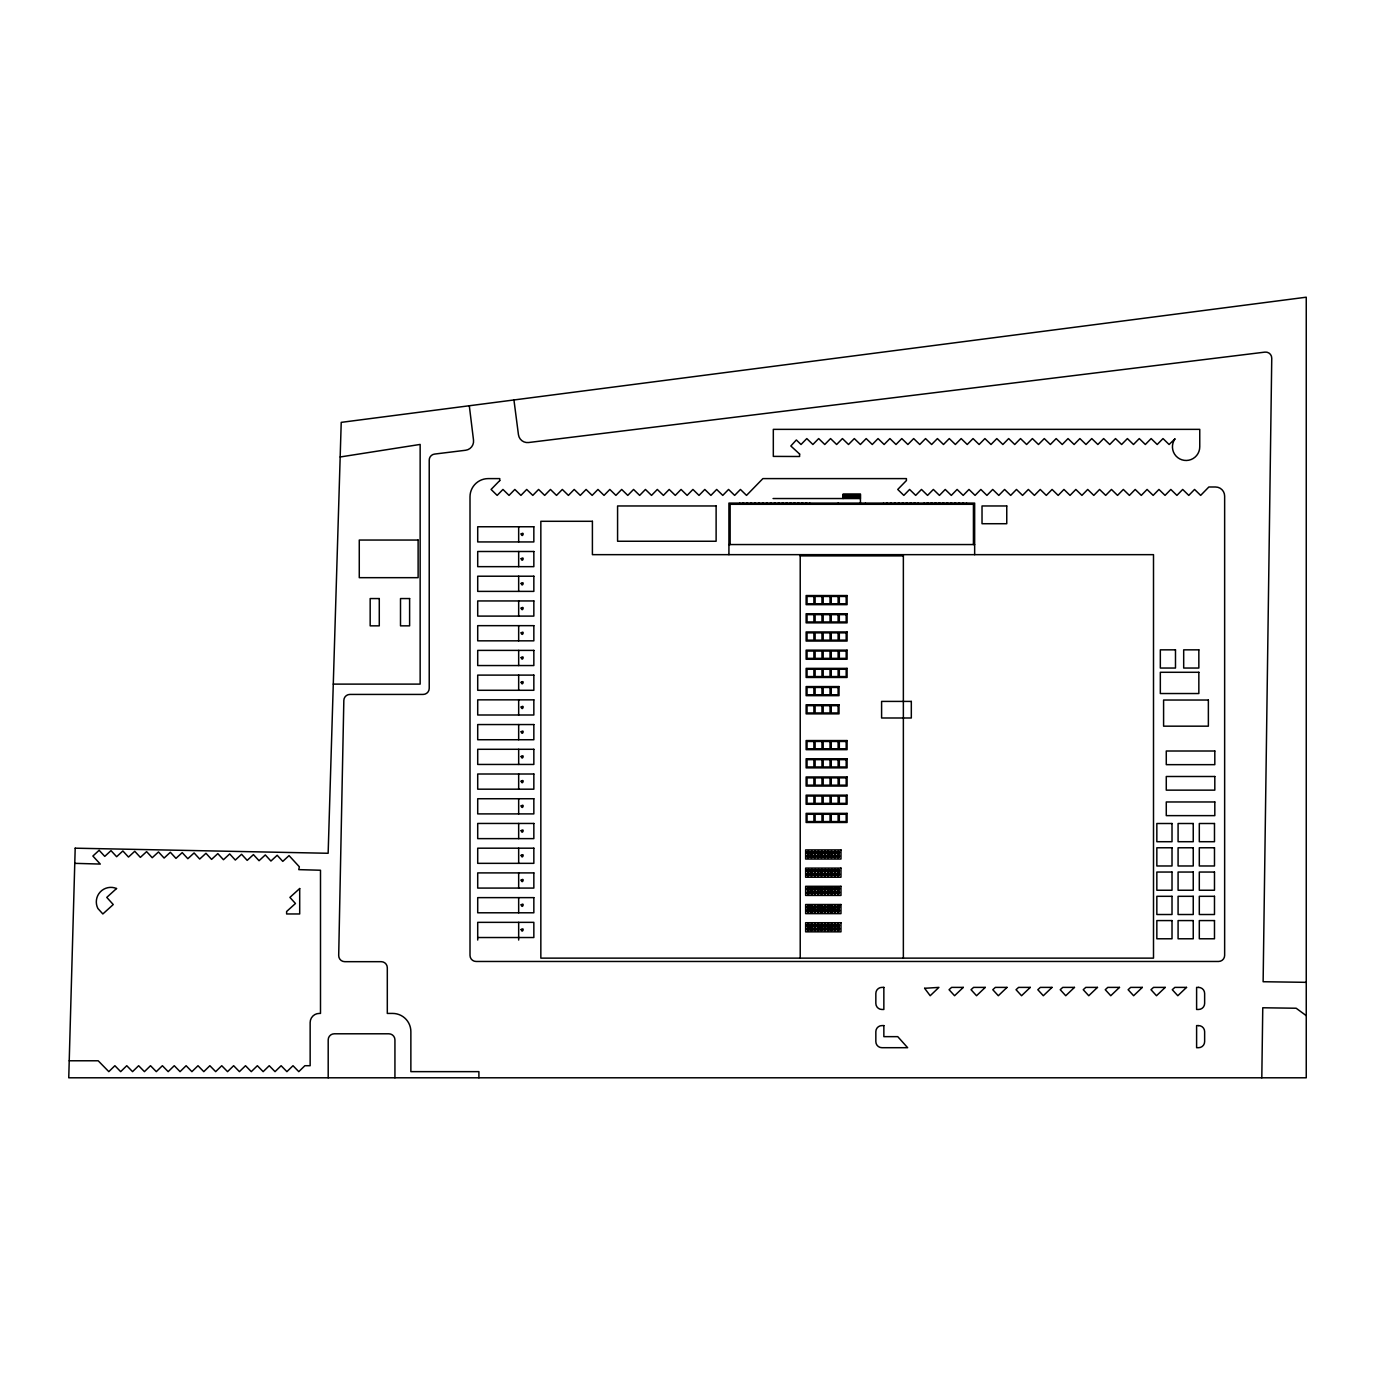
<?xml version="1.0" encoding="UTF-8"?>
<svg xmlns="http://www.w3.org/2000/svg" width="1375" height="1375" viewBox="0 0 1375 1375"><rect width="100%" height="100%" fill="white"/><g stroke="black" fill="none" stroke-linecap="round" stroke-linejoin="round"><path stroke-width="1.5" d="M1261.803 1077.794L1262.766 1007.772L1296.161 1008.236L1306.25 1015.644M340.175 456.981L420.148 444.434L420.148 684.114L333.283 684.114M843.133 494.742L860.441 494.742M843.133 495.498L860.441 495.498M843.133 496.255L860.441 496.255M843.133 497.028L860.441 497.028M843.133 497.784L860.441 497.784M773.059 498.541L860.441 498.541M728.922 544.552L974.652 544.552M800.216 555.878L903.358 555.878M477.709 937.527L533.844 937.527L533.844 922.35L477.709 922.35L477.709 940.053M69.231 1060.778L98.192 1060.778L108.814 1071.641L114.881 1065.711L120.673 1071.641L126.758 1065.711L132.55 1071.641L138.634 1065.711L144.427 1071.641L150.511 1065.711L156.303 1071.641L162.388 1065.711L168.18 1071.641L174.264 1065.711L180.056 1071.641L186.123 1065.711L191.916 1071.641L198 1065.711L203.792 1071.641L209.877 1065.711L215.669 1071.641L221.753 1065.711L227.545 1071.641L233.63 1065.711L239.422 1071.641L245.506 1065.711L251.281 1071.641L257.366 1065.711L263.158 1071.641L269.242 1065.711L275.034 1071.641L281.119 1065.711L286.911 1071.641L292.995 1065.711L298.788 1071.641L304.872 1065.711L310.148 1065.711L310.148 1022.519A9.109 9.109 0 0 1 319.241 1013.427L320.495 1013.427L320.495 870.237L298.788 869.636L299.337 866.783L289.042 855.611L282.786 861.369L277.166 855.284L270.927 861.042L265.306 854.941L259.05 860.716L253.43 854.614L247.191 860.372L241.57 854.288L235.314 860.045L229.694 853.944L223.455 859.719L217.817 853.617L211.578 859.375L205.958 853.291L199.702 859.048L194.081 852.947L187.842 858.705L182.222 852.62L175.966 858.378L170.345 852.277L164.106 858.052L158.486 851.95L152.23 857.708L146.609 851.623L140.37 857.381L134.75 851.28L128.494 857.055L122.873 850.953L116.634 856.711L110.997 850.627L104.758 856.384L99.138 850.283L92.881 856.041L100.289 864.067L74.766 863.345M1306.25 982.334L1263.127 981.733L1271.755 358.222A6.067 6.067 0 0 0 1264.948 352.12L528.584 442.527A9.109 9.109 0 0 1 518.444 434.672L513.941 399.97M836.808 870.77C840.606 875.978 839.489 865.047 836.361 871.492C832.03 874.947 834.281 865.837 836.498 870.925M830.139 852.569C833.938 857.777 832.82 846.845 829.692 853.291C825.344 856.745 827.595 847.636 829.83 852.723M836.808 925.375C840.606 930.583 839.489 919.652 836.361 926.097C832.03 929.552 834.281 920.442 836.498 925.53M810.116 892.616C813.914 897.823 812.797 886.875 809.669 893.337C805.32 896.792 807.572 887.683 809.806 892.77M813.45 929.019C817.248 934.227 816.131 923.278 813.003 929.741C808.672 933.195 810.923 924.086 813.141 929.173M469.305 405.763L473.516 440.12A9.109 9.109 0 0 1 465.592 450.261L434.552 454.077A6.067 6.067 0 0 0 429.223 460.092L429.223 688.359A6.067 6.067 0 0 1 423.156 694.427L349.903 694.427A6.067 6.067 0 0 0 343.836 700.356L338.697 955.487A6.067 6.067 0 0 0 344.764 961.675L381.236 961.675A6.067 6.067 0 0 1 387.303 967.742L387.303 1013.427L392.666 1013.427A18.202 18.202 0 0 1 410.867 1031.628L410.867 1071.641L478.912 1071.641L478.895 1077.794M974.652 554.658L974.652 503.095L728.922 503.095L728.922 554.658M973.431 544.552L973.431 504.298L730.142 504.298L730.142 544.552M966.573 503.095L966.573 504.298M963.548 503.095L963.548 504.298M962.638 503.095L962.638 504.298M959.595 503.095L959.595 504.298M958.684 503.095L958.684 504.298M955.659 503.095L955.659 504.298M954.748 503.095L954.748 504.298M951.706 503.095L951.706 504.298M950.795 503.095L950.795 504.298M947.77 503.095L947.77 504.298M946.859 503.095L946.859 504.298M943.817 503.095L943.817 504.298M942.906 503.095L942.906 504.298M939.881 503.095L939.881 504.298M938.97 503.095L938.97 504.298M935.945 503.095L935.945 504.298M935.034 503.095L935.034 504.298M931.992 503.095L931.992 504.298M931.081 503.095L931.081 504.298M928.056 503.095L928.056 504.298M927.145 503.095L927.145 504.298M924.103 503.095L924.103 504.298M918.07 503.095L918.07 504.298M915.028 503.095L915.028 504.298M914.117 503.095L914.117 504.298M911.092 503.095L911.092 504.298M910.181 503.095L910.181 504.298M907.139 503.095L907.139 504.298M906.228 503.095L906.228 504.298M903.203 503.095L903.203 504.298M903.358 554.658L903.358 958.134M902.292 503.095L902.292 504.298M899.25 503.095L899.25 504.298M898.339 503.095L898.339 504.298M895.314 503.095L895.314 504.298M894.403 503.095L894.403 504.298M891.361 503.095L891.361 504.298M890.45 503.095L890.45 504.298M887.425 503.095L887.425 504.298M886.514 503.095L886.514 504.298M883.472 503.095L883.472 504.298M865.442 503.095L865.442 504.298M860.441 503.095L860.441 493.986L843.133 493.986L843.133 498.541M838.131 503.095L838.131 504.298M809.806 503.095L809.806 504.298M806.764 503.095L806.764 504.298M805.853 503.095L805.853 504.298M802.828 503.095L802.828 504.298M801.917 503.095L801.917 504.298M800.216 554.658L800.216 958.134M798.875 503.095L798.875 504.298M797.964 503.095L797.964 504.298M794.939 503.095L794.939 504.298M794.028 503.095L794.028 504.298M790.986 503.095L790.986 504.298M790.092 503.095L790.092 504.298M787.05 503.095L787.05 504.298M786.139 503.095L786.139 504.298M783.114 503.095L783.114 504.298M782.203 503.095L782.203 504.298M779.161 503.095L779.161 504.298M778.25 503.095L778.25 504.298M775.225 503.095L775.225 504.298M774.314 503.095L774.314 504.298M771.272 503.095L771.272 504.298M770.361 503.095L770.361 504.298M767.336 503.095L767.336 504.298M766.425 503.095L766.425 504.298M763.383 503.095L763.383 504.298M762.472 503.095L762.472 504.298M759.447 503.095L759.447 504.298M758.536 503.095L758.536 504.298M755.494 503.095L755.494 504.298M754.583 503.095L754.583 504.298M751.558 503.095L751.558 504.298M750.647 503.095L750.647 504.298M747.605 503.095L747.605 504.298M746.711 503.095L746.711 504.298M743.669 503.095L743.669 504.298M742.758 503.095L742.758 504.298M739.733 503.095L739.733 504.298M518.667 526.763L518.667 541.939M518.667 551.495L518.667 566.655M518.667 576.211L518.667 591.387M518.667 600.944L518.667 616.103M518.667 625.659L518.667 640.836M518.667 650.392L518.667 665.552M518.667 675.108L518.667 690.284M518.667 699.841L518.667 715M518.667 724.556L518.667 739.733M518.667 749.289L518.667 764.448M518.667 774.005L518.667 789.181M518.667 798.738L518.667 813.897M518.667 823.453L518.667 838.63M518.667 848.186L518.667 863.345M518.667 872.902L518.667 888.078M518.667 897.634L518.667 912.794M518.667 922.35L518.667 940.053M394.934 1077.794L394.934 1039.861A6.067 6.067 0 0 0 388.867 1033.794L334.262 1033.794A6.067 6.067 0 0 0 328.195 1039.861L328.195 1077.794M799.614 454.042L799.597 456.5L773.317 456.397L773.317 429.361L1199.756 429.361L1199.756 446.806A13.647 13.647 0 0 1 1181.864 459.8A13.647 13.647 0 0 1 1175.075 438.762L1169.094 444.503L1163.009 438.573L1157.217 444.503L1151.133 438.573L1145.341 444.503L1139.273 438.573L1133.481 444.503L1127.397 438.573L1121.605 444.503L1115.52 438.573L1109.728 444.503L1103.644 438.573L1097.852 444.503L1091.767 438.573L1085.975 444.503L1079.891 438.573L1074.116 444.503L1068.031 438.573L1062.239 444.503L1056.155 438.573L1050.362 444.503L1044.278 438.573L1038.486 444.503L1032.402 438.573L1026.609 444.503L1020.525 438.573L1014.733 444.503L1008.666 438.573L1002.873 444.503L996.789 438.573L990.997 444.503L984.912 438.573L979.12 444.503L973.036 438.573L967.244 444.503L961.159 438.573L955.367 444.503L949.283 438.573L943.491 444.503L937.423 438.573L931.631 444.503L925.547 438.573L919.755 444.503L913.67 438.573L907.878 444.503L901.794 438.573L896.002 444.503L889.917 438.573L884.125 444.503L878.041 438.573L872.266 444.503L866.181 438.573L860.389 444.503L854.305 438.573L848.513 444.503L842.428 438.573L836.636 444.503L830.552 438.573L824.759 444.503L818.675 438.573L812.883 444.503L806.798 438.573L801.023 444.503L796.348 439.966L790.831 445.981L799.614 454.042M75.195 848.186L68.75 1077.794L1306.25 1077.794L1306.25 297.206L341.223 422.366L328.144 853.273L75.195 848.186M808.139 852.723C808.397 855.886 805.716 850.695 808.139 852.723M808.139 856.367C808.397 859.512 805.716 854.322 808.139 856.367M808.448 852.741C807.881 855.852 811.044 850.953 808.448 852.741M808.448 856.384C807.881 859.495 811.044 854.597 808.448 856.384M808.139 870.925C808.397 874.087 805.716 868.897 808.139 870.925M808.139 874.569C808.397 877.714 805.716 872.523 808.139 874.569M808.448 870.942C807.881 874.053 811.044 869.155 808.448 870.942M808.448 874.586C807.881 877.697 811.044 872.798 808.448 874.586M808.139 889.127C808.397 892.289 805.716 887.098 808.139 889.127M808.139 892.77C808.397 895.933 805.716 890.725 808.139 892.77M808.448 889.144C807.881 892.255 811.044 887.356 808.448 889.144M808.448 892.788C807.881 895.898 811.044 891 808.448 892.788M808.139 907.328C808.397 910.491 805.716 905.3 808.139 907.328M808.139 910.972C808.397 914.134 805.716 908.927 808.139 910.972M808.448 907.345C807.881 910.456 811.044 905.558 808.448 907.345M808.448 910.989C807.881 914.1 811.044 909.202 808.448 910.989M811.473 856.367C811.731 859.512 809.067 854.322 811.473 856.367M811.473 852.723C811.731 855.886 809.067 850.695 811.473 852.723M808.139 929.173C808.397 932.336 805.716 927.128 808.139 929.173M808.139 925.53C808.397 928.692 805.716 923.502 808.139 925.53M811.783 856.384C811.216 859.495 814.378 854.597 811.783 856.384M811.783 852.741C811.216 855.852 814.378 850.953 811.783 852.741M808.448 929.191C807.881 932.302 811.044 927.403 808.448 929.191M808.448 925.547C807.881 928.658 811.044 923.759 808.448 925.547M811.473 874.569C811.731 877.714 809.067 872.523 811.473 874.569M811.473 870.925C811.731 874.087 809.067 868.897 811.473 870.925M811.783 874.586C811.216 877.697 814.378 872.798 811.783 874.586M811.783 870.942C811.216 874.053 814.378 869.155 811.783 870.942M811.473 889.127C811.731 892.289 809.067 887.098 811.473 889.127M811.473 892.77C811.731 895.933 809.067 890.725 811.473 892.77M811.783 889.144C811.216 892.255 814.378 887.356 811.783 889.144M811.783 892.788C811.216 895.898 814.378 891 811.783 892.788M811.473 907.328C811.731 910.491 809.067 905.3 811.473 907.328M811.473 910.972C811.731 914.134 809.067 908.927 811.473 910.972M811.783 907.345C811.216 910.456 814.378 905.558 811.783 907.345M811.783 910.989C811.216 914.1 814.378 909.202 811.783 910.989M814.808 852.723C815.066 855.886 812.402 850.695 814.808 852.723M811.473 925.53C811.731 928.692 809.067 923.502 811.473 925.53M814.808 856.367C815.066 859.512 812.402 854.322 814.808 856.367M815.117 852.741C814.55 855.852 817.712 850.953 815.117 852.741M811.473 929.173C811.731 932.336 809.067 927.128 811.473 929.173M811.783 925.547C811.216 928.658 814.378 923.759 811.783 925.547M815.117 856.384C814.55 859.495 817.712 854.597 815.117 856.384M811.783 929.191C811.216 932.302 814.378 927.403 811.783 929.191M814.808 870.925C815.066 874.087 812.402 868.897 814.808 870.925M814.808 874.569C815.066 877.714 812.402 872.523 814.808 874.569M815.117 874.586C814.55 877.697 817.712 872.798 815.117 874.586M815.117 870.942C814.55 874.053 817.712 869.155 815.117 870.942M814.808 892.77C815.066 895.933 812.402 890.725 814.808 892.77M814.808 889.127C815.066 892.289 812.402 887.098 814.808 889.127M815.117 892.788C814.55 895.898 817.712 891 815.117 892.788M815.117 889.144C814.55 892.255 817.712 887.356 815.117 889.144M814.808 910.972C815.066 914.134 812.402 908.927 814.808 910.972M814.808 907.328C815.066 910.491 812.402 905.3 814.808 907.328M815.117 910.989C814.55 914.1 817.712 909.202 815.117 910.989M815.117 907.345C814.55 910.456 817.712 905.558 815.117 907.345M818.142 852.723C818.4 855.886 815.736 850.695 818.142 852.723M814.808 929.173C815.066 932.336 812.402 927.128 814.808 929.173M814.808 925.53C815.066 928.692 812.402 923.502 814.808 925.53M818.142 856.367C818.4 859.512 815.736 854.322 818.142 856.367M818.452 852.741C817.884 855.852 821.064 850.953 818.452 852.741M815.117 929.191C814.55 932.302 817.712 927.403 815.117 929.191M815.117 925.547C814.55 928.658 817.712 923.759 815.117 925.547M818.452 856.384C817.884 859.495 821.064 854.597 818.452 856.384M818.142 870.925C818.4 874.087 815.736 868.897 818.142 870.925M818.142 874.569C818.4 877.714 815.736 872.523 818.142 874.569M818.452 870.942C817.884 874.053 821.064 869.155 818.452 870.942M818.452 874.586C817.884 877.697 821.064 872.798 818.452 874.586M818.142 889.127C818.4 892.289 815.736 887.098 818.142 889.127M818.142 892.77C818.4 895.933 815.736 890.725 818.142 892.77M818.452 889.144C817.884 892.255 821.064 887.356 818.452 889.144M818.452 892.788C817.884 895.898 821.064 891 818.452 892.788M818.142 907.328C818.4 910.491 815.736 905.3 818.142 907.328M818.142 910.972C818.4 914.134 815.736 908.927 818.142 910.972M818.452 907.345C817.884 910.456 821.064 905.558 818.452 907.345M818.452 910.989C817.884 914.1 821.064 909.202 818.452 910.989M818.142 925.53C818.4 928.692 815.736 923.502 818.142 925.53M821.494 856.367C821.734 859.512 819.07 854.322 821.494 856.367M821.494 852.723C821.734 855.886 819.07 850.695 821.494 852.723M818.142 929.173C818.4 932.336 815.736 927.128 818.142 929.173M818.452 925.547C817.884 928.658 821.064 923.759 818.452 925.547M821.786 856.384C821.236 859.495 824.398 854.597 821.786 856.384M821.786 852.741C821.236 855.852 824.398 850.953 821.786 852.741M818.452 929.191C817.884 932.302 821.064 927.403 818.452 929.191M821.494 874.569C821.734 877.714 819.07 872.523 821.494 874.569M821.494 870.925C821.734 874.087 819.07 868.897 821.494 870.925M821.786 874.586C821.236 877.697 824.398 872.798 821.786 874.586M821.786 870.942C821.236 874.053 824.398 869.155 821.786 870.942M821.494 892.77C821.734 895.933 819.07 890.725 821.494 892.77M821.494 889.127C821.734 892.289 819.07 887.098 821.494 889.127M821.786 889.144C821.236 892.255 824.398 887.356 821.786 889.144M821.786 892.788C821.236 895.898 824.398 891 821.786 892.788M821.494 907.328C821.734 910.491 819.07 905.3 821.494 907.328M821.494 910.972C821.734 914.134 819.07 908.927 821.494 910.972M821.786 907.345C821.236 910.456 824.398 905.558 821.786 907.345M821.786 910.989C821.236 914.1 824.398 909.202 821.786 910.989M824.828 852.723C825.069 855.886 822.405 850.695 824.828 852.723M821.494 925.53C821.734 928.692 819.07 923.502 821.494 925.53M824.828 856.367C825.069 859.512 822.405 854.322 824.828 856.367M825.12 852.741C824.57 855.852 827.733 850.953 825.12 852.741M821.494 929.173C821.734 932.336 819.07 927.128 821.494 929.173M821.786 925.547C821.236 928.658 824.398 923.759 821.786 925.547M825.12 856.384C824.57 859.495 827.733 854.597 825.12 856.384M821.786 929.191C821.236 932.302 824.398 927.403 821.786 929.191M824.828 870.925C825.069 874.087 822.405 868.897 824.828 870.925M824.828 874.569C825.069 877.714 822.405 872.523 824.828 874.569M825.12 870.942C824.57 874.053 827.733 869.155 825.12 870.942M825.12 874.586C824.57 877.697 827.733 872.798 825.12 874.586M824.828 889.127C825.069 892.289 822.405 887.098 824.828 889.127M824.828 892.77C825.069 895.933 822.405 890.725 824.828 892.77M825.12 892.788C824.57 895.898 827.733 891 825.12 892.788M825.12 889.144C824.57 892.255 827.733 887.356 825.12 889.144M824.828 910.972C825.069 914.134 822.405 908.927 824.828 910.972M824.828 907.328C825.069 910.491 822.405 905.3 824.828 907.328M825.12 910.989C824.57 914.1 827.733 909.202 825.12 910.989M825.12 907.345C824.57 910.456 827.733 905.558 825.12 907.345M828.162 856.367C828.3 859.478 825.894 854.391 828.162 856.367M828.162 852.723C828.42 855.886 825.739 850.695 828.162 852.723M824.828 929.173C825.069 932.336 822.405 927.128 824.828 929.173M824.828 925.53C825.069 928.692 822.405 923.502 824.828 925.53M828.472 852.741C827.905 855.852 831.067 850.953 828.472 852.741M825.12 929.191C824.57 932.302 827.733 927.403 825.12 929.191M825.12 925.547C824.57 928.658 827.733 923.759 825.12 925.547M828.472 856.384C827.905 859.495 831.067 854.597 828.472 856.384M828.162 870.925C828.42 874.087 825.739 868.897 828.162 870.925M828.162 874.569C828.42 877.714 825.739 872.523 828.162 874.569M828.472 870.942C827.905 874.053 831.067 869.155 828.472 870.942M828.472 874.586C827.905 877.697 831.067 872.798 828.472 874.586M828.162 889.127C828.42 892.289 825.739 887.098 828.162 889.127M828.162 892.77C828.42 895.933 825.739 890.725 828.162 892.77M828.472 889.144C827.905 892.255 831.067 887.356 828.472 889.144M828.472 892.788C827.905 895.898 831.067 891 828.472 892.788M828.162 907.328C828.42 910.491 825.739 905.3 828.162 907.328M828.162 910.972C828.42 914.134 825.739 908.927 828.162 910.972M828.472 907.345C827.905 910.456 831.067 905.558 828.472 907.345M828.472 910.989C827.905 914.1 831.067 909.202 828.472 910.989M828.162 925.53C828.42 928.692 825.739 923.502 828.162 925.53M831.497 856.367C831.755 859.512 829.091 854.322 831.497 856.367M831.497 852.723C831.755 855.886 829.091 850.695 831.497 852.723M828.162 929.173C828.42 932.336 825.739 927.128 828.162 929.173M828.472 925.547C827.905 928.658 831.067 923.759 828.472 925.547M831.806 856.384C831.239 859.495 834.402 854.597 831.806 856.384M831.806 852.741C831.239 855.852 834.402 850.953 831.806 852.741M828.472 929.191C827.905 932.302 831.067 927.403 828.472 929.191M831.497 874.569C831.755 877.714 829.091 872.523 831.497 874.569M831.497 870.925C831.755 874.087 829.091 868.897 831.497 870.925M831.806 874.586C831.239 877.697 834.402 872.798 831.806 874.586M831.806 870.942C831.239 874.053 834.402 869.155 831.806 870.942M831.497 892.77C831.755 895.933 829.091 890.725 831.497 892.77M831.497 889.127C831.755 892.289 829.091 887.098 831.497 889.127M831.806 892.788C831.239 895.898 834.402 891 831.806 892.788M831.806 889.144C831.239 892.255 834.402 887.356 831.806 889.144M831.497 910.972C831.755 914.134 829.091 908.927 831.497 910.972M831.497 907.328C831.755 910.491 829.091 905.3 831.497 907.328M831.806 907.345C831.239 910.456 834.402 905.558 831.806 907.345M831.806 910.989C831.239 914.1 834.402 909.202 831.806 910.989M834.831 852.723C835.089 855.886 832.425 850.695 834.831 852.723M831.497 925.53C831.755 928.692 829.091 923.502 831.497 925.53M834.831 856.367C835.089 859.512 832.425 854.322 834.831 856.367M835.141 852.741C834.573 855.852 837.736 850.953 835.141 852.741M831.497 929.173C831.755 932.336 829.091 927.128 831.497 929.173M831.806 925.547C831.239 928.658 834.402 923.759 831.806 925.547M835.141 856.384C834.573 859.495 837.736 854.597 835.141 856.384M831.806 929.191C831.239 932.302 834.402 927.403 831.806 929.191M834.831 870.925C835.089 874.087 832.425 868.897 834.831 870.925M834.831 874.569C835.089 877.714 832.425 872.523 834.831 874.569M835.141 870.942C834.573 874.053 837.736 869.155 835.141 870.942M835.141 874.586C834.573 877.697 837.736 872.798 835.141 874.586M834.831 889.127C835.089 892.289 832.425 887.098 834.831 889.127M834.831 892.77C835.089 895.933 832.425 890.725 834.831 892.77M835.141 889.144C834.573 892.255 837.736 887.356 835.141 889.144M835.141 892.788C834.573 895.898 837.736 891 835.141 892.788M834.831 907.328C835.089 910.491 832.425 905.3 834.831 907.328M834.831 910.972C835.089 914.134 832.425 908.927 834.831 910.972M835.141 910.989C834.573 914.1 837.736 909.202 835.141 910.989M835.141 907.345C834.573 910.456 837.736 905.558 835.141 907.345M838.166 856.367C838.423 859.512 835.759 854.322 838.166 856.367M838.166 852.723C838.423 855.886 835.759 850.695 838.166 852.723M834.831 929.173C834.986 932.284 832.562 927.197 834.831 929.173M834.831 925.53C835.089 928.692 832.425 923.502 834.831 925.53M838.475 856.384C837.908 859.495 841.087 854.597 838.475 856.384M838.475 852.741C837.908 855.852 841.087 850.953 838.475 852.741M835.141 929.191C834.573 932.302 837.736 927.403 835.141 929.191M835.141 925.547C834.573 928.658 837.736 923.759 835.141 925.547M838.166 870.925C838.423 874.087 835.759 868.897 838.166 870.925M838.166 874.569C838.423 877.714 835.759 872.523 838.166 874.569M838.475 870.942C837.908 874.053 841.087 869.155 838.475 870.942M838.475 874.586C837.908 877.697 841.087 872.798 838.475 874.586M838.166 889.127C838.423 892.289 835.759 887.098 838.166 889.127M838.166 892.77C838.423 895.933 835.759 890.725 838.166 892.77M838.475 889.144C837.908 892.255 841.087 887.356 838.475 889.144M838.475 892.788C837.908 895.898 841.087 891 838.475 892.788M838.166 907.328C838.423 910.491 835.759 905.3 838.166 907.328M838.166 910.972C838.423 914.134 835.759 908.927 838.166 910.972M838.475 907.345C837.908 910.456 841.087 905.558 838.475 907.345M838.475 910.989C837.908 914.1 841.087 909.202 838.475 910.989M838.166 925.53C838.423 928.692 835.759 923.502 838.166 925.53M838.166 929.173C838.423 932.336 835.759 927.128 838.166 929.173M838.475 925.547C837.908 928.658 841.087 923.759 838.475 925.547M838.475 929.191C837.908 932.302 841.087 927.403 838.475 929.191M521.177 533.913C522.156 538.656 525.112 531.077 521.177 533.913M521.177 558.628C522.156 563.389 525.112 555.792 521.177 558.628M521.177 583.361C522.156 588.105 525.112 580.525 521.177 583.361M521.177 608.077C522.156 612.837 525.112 605.241 521.177 608.077M521.177 632.809C522.156 637.553 525.112 629.973 521.177 632.809M521.177 657.525C522.156 662.286 525.112 654.689 521.177 657.525M521.177 682.258C522.156 687.002 525.112 679.422 521.177 682.258M521.177 706.973C522.156 711.734 525.112 704.138 521.177 706.973M521.177 731.706C522.156 736.45 525.112 728.87 521.177 731.706M521.177 756.422C522.156 761.183 525.112 753.586 521.177 756.422M521.177 781.155C522.156 785.898 525.112 778.319 521.177 781.155M521.177 805.87C522.156 810.631 525.112 803.034 521.177 805.87M521.177 830.603C522.156 835.347 525.112 827.767 521.177 830.603M521.177 855.319C522.156 860.08 525.112 852.483 521.177 855.319M521.177 880.052C522.156 884.795 525.112 877.216 521.177 880.052M521.177 904.767C522.156 909.528 525.112 901.931 521.177 904.767M521.177 929.5C522.156 934.244 525.112 926.664 521.177 929.5M806.919 852.002C807.744 858 812.058 848.787 806.919 852.002M806.919 855.645C807.744 861.644 812.058 852.431 806.919 855.645M810.253 852.002C811.078 858 815.392 848.787 810.253 852.002M810.253 855.645C811.078 861.644 815.392 852.431 810.253 855.645M806.919 870.203C807.744 876.202 812.058 866.989 806.919 870.203M806.919 873.847C807.744 879.845 812.058 870.633 806.919 873.847M813.587 852.002C814.412 858 818.727 848.787 813.587 852.002M813.587 855.645C814.412 861.644 818.727 852.431 813.587 855.645M810.253 870.203C811.078 876.202 815.392 866.989 810.253 870.203M810.253 873.847C811.078 879.845 815.392 870.633 810.253 873.847M806.919 888.405C807.744 894.403 812.058 885.208 806.919 888.405M816.939 852.002C817.747 858 822.061 848.787 816.939 852.002M816.939 855.645C817.747 861.644 822.061 852.431 816.939 855.645M813.587 870.203C814.412 876.202 818.727 866.989 813.587 870.203M813.587 873.847C814.412 879.845 818.727 870.633 813.587 873.847M810.253 888.405C811.078 894.403 815.392 885.208 810.253 888.405M806.919 906.606C807.744 912.605 812.058 903.409 806.919 906.606M820.273 852.002C821.081 858 825.395 848.787 820.273 852.002M806.919 910.25C807.744 916.248 812.058 907.036 806.919 910.25M820.273 855.645C821.081 861.644 825.395 852.431 820.273 855.645M816.939 870.203C817.747 876.202 822.061 866.989 816.939 870.203M816.939 873.847C817.747 879.845 822.061 870.633 816.939 873.847M813.587 888.405C814.412 894.403 818.727 885.208 813.587 888.405M813.587 892.048C814.412 898.047 818.727 888.834 813.587 892.048M823.608 852.002C824.433 858 828.747 848.787 823.608 852.002M810.253 906.606C811.078 912.605 815.392 903.409 810.253 906.606M823.608 855.645C824.433 861.644 828.747 852.431 823.608 855.645M810.253 910.25C811.078 916.248 815.392 907.036 810.253 910.25M820.273 870.203C821.081 876.202 825.395 866.989 820.273 870.203M806.919 924.808C807.744 930.823 812.058 921.611 806.919 924.808M820.273 873.847C821.081 879.845 825.395 870.633 820.273 873.847M806.919 928.452C807.744 934.45 812.058 925.238 806.919 928.452M816.939 888.405C817.747 894.403 822.061 885.208 816.939 888.405M816.939 892.048C817.747 898.047 822.061 888.834 816.939 892.048M813.587 906.606C814.412 912.605 818.727 903.409 813.587 906.606M826.942 855.645C827.767 861.644 832.081 852.431 826.942 855.645M813.587 910.25C814.412 916.248 818.727 907.036 813.587 910.25M823.608 870.203C824.433 876.202 828.747 866.989 823.608 870.203M810.253 924.808C811.078 930.806 815.392 921.611 810.253 924.808M823.608 873.847C824.433 879.845 828.747 870.633 823.608 873.847M820.273 888.405C821.081 894.403 825.395 885.208 820.273 888.405M820.273 892.048C821.081 898.047 825.395 888.834 820.273 892.048M816.939 906.606C817.747 912.605 822.061 903.409 816.939 906.606M816.939 910.25C817.747 916.248 822.061 907.036 816.939 910.25M830.277 855.645C831.102 861.644 835.416 852.431 830.277 855.645M813.587 924.808C814.412 930.823 818.727 921.611 813.587 924.808M826.942 870.203C827.767 876.202 832.081 866.989 826.942 870.203M826.942 873.847C827.767 879.845 832.081 870.633 826.942 873.847M823.608 888.405C824.433 894.403 828.747 885.208 823.608 888.405M823.608 892.048C824.433 898.047 828.747 888.834 823.608 892.048M833.611 852.002C834.436 858 838.75 848.787 833.611 852.002M820.273 906.606C821.081 912.605 825.395 903.409 820.273 906.606M833.611 855.645C834.436 861.644 838.75 852.431 833.611 855.645M820.273 910.25C821.081 916.248 825.395 907.036 820.273 910.25M830.277 870.203C831.102 876.202 835.416 866.989 830.277 870.203M816.939 924.808C817.747 930.823 822.061 921.611 816.939 924.808M830.277 873.847C831.102 879.845 835.416 870.633 830.277 873.847M816.939 928.452C817.747 934.45 822.061 925.238 816.939 928.452M826.942 888.405C827.767 894.403 832.081 885.208 826.942 888.405M826.942 892.048C827.767 898.047 832.081 888.834 826.942 892.048M836.962 852.002C837.77 858 842.084 848.787 836.962 852.002M823.608 906.606C824.433 912.605 828.747 903.409 823.608 906.606M836.962 855.645C837.77 861.644 842.084 852.431 836.962 855.645M823.608 910.25C824.433 916.248 828.747 907.036 823.608 910.25M820.273 924.808C821.081 930.823 825.395 921.611 820.273 924.808M833.611 873.847C834.436 879.845 838.75 870.633 833.611 873.847M820.273 928.452C821.081 934.45 825.395 925.238 820.273 928.452M830.277 888.405C831.102 894.403 835.416 885.208 830.277 888.405M830.277 892.048C831.102 898.047 835.416 888.834 830.277 892.048M826.942 906.606C827.767 912.605 832.081 903.409 826.942 906.606M826.942 910.25C827.767 916.248 832.081 907.036 826.942 910.25M823.608 924.808C824.433 930.823 828.747 921.611 823.608 924.808M823.608 928.452C824.433 934.45 828.747 925.238 823.608 928.452M836.962 873.847C837.77 879.845 842.084 870.633 836.962 873.847M833.611 888.405C834.436 894.403 838.75 885.208 833.611 888.405M833.611 892.048C834.436 898.047 838.75 888.834 833.611 892.048M830.277 906.606C831.102 912.605 835.416 903.409 830.277 906.606M830.277 910.25C831.102 916.248 835.416 907.036 830.277 910.25M826.942 924.808C827.767 930.806 832.081 921.611 826.942 924.808M826.942 928.452C827.767 934.45 832.081 925.238 826.942 928.452M836.962 888.405C837.77 894.403 842.084 885.208 836.962 888.405M836.962 892.048C837.77 898.047 842.084 888.834 836.962 892.048M833.611 906.606C834.436 912.605 838.75 903.409 833.611 906.606M833.611 910.25C834.436 916.248 838.75 907.036 833.611 910.25M830.277 924.808C831.102 930.823 835.416 921.611 830.277 924.808M830.277 928.452C831.102 934.45 835.416 925.238 830.277 928.452M836.962 906.606C837.77 912.605 842.084 903.409 836.962 906.606M836.962 910.25C837.77 916.248 842.084 907.036 836.962 910.25M833.611 928.452C834.436 934.45 838.75 925.238 833.611 928.452M836.962 928.452C837.77 934.45 842.084 925.238 836.962 928.452M924.619 988.298L930.188 995.723L938.919 987.388L924.619 988.298M499.761 480.563L491.081 489.448L497.166 495.395L502.958 489.448L509.042 495.395L514.834 489.448L520.919 495.395L526.711 489.448L532.795 495.395L538.587 489.448L544.672 495.395L550.447 489.448L556.531 495.395L562.323 489.448L568.408 495.395L574.2 489.448L580.284 495.395L586.077 489.448L592.161 495.395L597.953 489.448L604.038 495.395L609.83 489.448L615.897 495.395L621.689 489.448L627.773 495.395L633.566 489.448L639.65 495.395L645.442 489.448L651.527 495.395L657.319 489.448L663.403 495.395L669.195 489.448L675.28 495.395L681.055 489.448L687.139 495.395L692.931 489.448L699.016 495.395L704.808 489.448L710.892 495.395L716.684 489.448L722.769 495.395L728.561 489.448L734.645 495.395L740.438 489.448L746.522 495.395L762.884 478.603L906.417 478.603L906.417 480.563L897.738 489.448L903.822 495.395L909.614 489.448L915.681 495.395L921.473 489.448L927.558 495.395L933.35 489.448L939.434 495.395L945.227 489.448L951.311 495.395L957.103 489.448L963.188 495.395L968.98 489.448L975.064 495.395L980.856 489.448L986.923 495.395L992.716 489.448L998.8 495.395L1004.592 489.448L1010.677 495.395L1016.469 489.448L1022.553 495.395L1028.345 489.448L1034.43 495.395L1040.222 489.448L1046.306 495.395L1052.081 489.448L1058.166 495.395L1063.958 489.448L1070.042 495.395L1075.834 489.448L1081.919 495.395L1087.711 489.448L1093.795 495.395L1099.588 489.448L1105.672 495.395L1111.464 489.448L1117.531 495.395L1123.323 489.448L1129.408 495.395L1135.2 489.448L1141.284 495.395L1147.077 489.448L1153.161 495.395L1158.953 489.448L1165.038 495.395L1170.83 489.448L1176.914 495.395L1182.706 489.448L1188.773 495.395L1194.566 489.448L1200.65 495.395L1208.848 486.991L1215.534 486.991A9.109 9.109 0 0 1 1224.644 496.083L1224.644 955.402A6.067 6.067 0 0 1 1218.577 961.469L476.077 961.469A6.067 6.067 0 0 1 470.009 955.402L470.009 496.805A18.202 18.202 0 0 1 488.211 478.603L499.761 478.603L499.761 480.563M963.308 987.388L954.577 995.723L949.059 989.708L951.603 987.388L963.308 987.388M985.273 987.388L976.542 995.723L971.042 989.708L973.586 987.388L985.273 987.388M1007.033 987.388L998.319 995.723L992.802 989.708L995.345 987.388L1007.033 987.388M1030.288 987.388L1021.556 995.723L1016.039 989.708L1018.583 987.388L1030.288 987.388M1052.047 987.388L1043.316 995.723L1037.816 989.708L1040.342 987.388L1052.047 987.388M1074.477 987.388L1065.745 995.723L1060.228 989.708L1062.772 987.388L1074.477 987.388M1097.473 987.388L1088.759 995.723L1083.242 989.708L1085.786 987.388L1097.473 987.388M1119.491 987.388L1110.759 995.723L1105.259 989.708L1107.786 987.388L1119.491 987.388M1142.35 987.388L1133.619 995.723L1128.119 989.708L1130.663 987.388L1142.35 987.388M1165.227 987.388L1156.495 995.723L1150.995 989.708L1153.539 987.388L1165.227 987.388M1186.539 987.388L1177.808 995.723L1172.291 989.708L1174.834 987.388L1186.539 987.388M116.548 888.525L106.769 897.394L113.248 904.544L102.85 913.962L97.883 908.48A14.541 14.541 0 0 1 116.548 888.525M299.698 888.525L289.919 897.394L295.453 903.495L286.619 911.505L286.619 913.962L299.698 913.962L299.698 888.525M807.812 851.538L809.291 851.967L807.812 851.538M811.147 851.538L812.625 851.967L811.147 851.538M807.812 855.181L809.291 855.611L807.812 855.181M814.481 851.538L815.977 851.967L814.481 851.538M811.147 855.181L812.625 855.611L811.147 855.181M817.816 851.538L819.311 851.967L817.816 851.538M814.481 855.181L815.977 855.611L814.481 855.181M821.167 851.538L822.645 851.967L821.167 851.538M817.816 855.181L819.311 855.611L817.816 855.181M824.502 851.538L825.98 851.967L824.502 851.538M821.167 855.181L822.645 855.611L821.167 855.181M827.836 851.538L829.314 851.967L827.836 851.538M824.502 855.181L825.98 855.611L824.502 855.181M831.17 851.538L832.648 851.967L831.17 851.538M807.812 869.739L809.291 870.169L807.812 869.739M827.836 855.181L829.314 855.611L827.836 855.181M834.505 851.538L836 851.967L834.505 851.538M811.147 869.739L812.625 870.169L811.147 869.739M831.17 855.181L832.648 855.611L831.17 855.181M807.812 873.383L809.291 873.812L807.812 873.383M837.839 851.538L839.334 851.967L837.839 851.538M814.481 869.739L815.977 870.169L814.481 869.739M834.505 855.181L836 855.611L834.505 855.181M811.147 873.383L812.625 873.812L811.147 873.383M817.816 869.739L819.311 870.169L817.816 869.739M837.839 855.181L839.334 855.611L837.839 855.181M814.481 873.383L815.977 873.812L814.481 873.383M821.167 869.739L822.645 870.169L821.167 869.739M817.816 873.383L819.311 873.812L817.816 873.383M824.502 869.739L825.98 870.169L824.502 869.739M821.167 873.383L822.645 873.812L821.167 873.383M827.836 869.739L829.314 870.169L827.836 869.739M824.502 873.383L825.98 873.812L824.502 873.383M831.17 869.739L832.648 870.169L831.17 869.739M807.812 887.941L809.291 888.37L807.812 887.941M827.836 873.383L829.314 873.812L827.836 873.383M834.505 869.739L836 870.169L834.505 869.739M811.147 887.941L812.625 888.37L811.147 887.941M831.17 873.383L832.648 873.812L831.17 873.383M807.812 891.584L809.291 892.014L807.812 891.584M837.839 869.739L839.334 870.169L837.839 869.739M814.481 887.941L815.977 888.37L814.481 887.941M834.505 873.383L836 873.812L834.505 873.383M811.147 891.584L812.625 892.014L811.147 891.584M817.816 887.941L819.311 888.37L817.816 887.941M837.839 873.383L839.334 873.812L837.839 873.383M814.481 891.584L815.977 892.014L814.481 891.584M821.167 887.941L822.645 888.37L821.167 887.941M817.816 891.584L819.311 892.014L817.816 891.584M824.502 887.941L825.98 888.37L824.502 887.941M821.167 891.584L822.645 892.014L821.167 891.584M827.836 887.941L829.314 888.37L827.836 887.941M824.502 891.584L825.98 892.014L824.502 891.584M831.17 887.941L832.648 888.37L831.17 887.941M807.812 906.142L809.291 906.572L807.812 906.142M827.836 891.584L829.314 892.014L827.836 891.584M834.505 887.941L836 888.37L834.505 887.941M811.147 906.142L812.625 906.572L811.147 906.142M831.17 891.584L832.648 892.014L831.17 891.584M807.812 909.786L809.291 910.216L807.812 909.786M837.839 887.941L839.334 888.37L837.839 887.941M814.481 906.142L815.977 906.572L814.481 906.142M834.505 891.584L836 892.014L834.505 891.584M811.147 909.786L812.625 910.216L811.147 909.786M817.816 906.142L819.311 906.572L817.816 906.142M837.839 891.584L839.334 892.014L837.839 891.584M814.481 909.786L815.977 910.216L814.481 909.786M821.167 906.142L822.645 906.572L821.167 906.142M817.816 909.786L819.311 910.216L817.816 909.786M824.502 906.142L825.98 906.572L824.502 906.142M821.167 909.786L822.645 910.216L821.167 909.786M827.836 906.142L829.314 906.572L827.836 906.142M824.502 909.786L825.98 910.216L824.502 909.786M831.17 906.142L832.648 906.572L831.17 906.142M807.812 924.344L809.291 924.773L807.812 924.344M827.836 909.786L829.314 910.216L827.836 909.786M834.505 906.142L836 906.572L834.505 906.142M811.147 924.344L812.625 924.773L811.147 924.344M831.17 909.786L832.648 910.216L831.17 909.786M807.812 927.987L809.291 928.417L807.812 927.987M837.839 906.142L839.334 906.572L837.839 906.142M814.481 924.344L815.977 924.773L814.481 924.344M834.505 909.786L836 910.216L834.505 909.786M811.147 927.987L812.625 928.417L811.147 927.987M817.816 924.344L819.311 924.773L817.816 924.344M837.839 909.786L839.334 910.216L837.839 909.786M814.481 927.987L815.977 928.417L814.481 927.987M821.167 924.344L822.645 924.773L821.167 924.344M817.816 927.987L819.311 928.417L817.816 927.987M824.502 924.344L825.98 924.773L824.502 924.344M821.167 927.987L822.645 928.417L821.167 927.987M827.836 924.344L829.314 924.773L827.836 924.344M824.502 927.987L825.98 928.417L824.502 927.987M831.17 924.344L832.648 924.773L831.17 924.344M827.836 927.987L829.314 928.417L827.836 927.987M834.505 924.344L836 924.773L834.505 924.344M831.17 927.987L832.648 928.417L831.17 927.987M837.839 924.344L839.334 924.773L837.839 924.344M834.505 927.987L836 928.417L834.505 927.987M837.839 927.987L839.334 928.417L837.839 927.987M716.117 505.966L617.581 505.966L617.581 541.252L716.117 541.252L716.117 505.966M1006.758 505.966L982.025 505.966L982.025 523.72L1006.758 523.72L1006.758 505.966M592.402 521.297L540.839 521.297L540.839 958.134L1153.505 958.134L1153.505 554.658L592.402 554.658L592.402 521.297M533.844 526.763L477.709 526.763L477.709 541.939L533.844 541.939L533.844 526.763M418.12 540.048L359.27 540.048L359.27 577.672L418.12 577.672L418.12 540.048M533.844 551.495L477.709 551.495L477.709 566.655L533.844 566.655L533.844 551.495M533.844 576.211L477.709 576.211L477.709 591.387L533.844 591.387L533.844 576.211M847.086 595.547L806.128 595.547L806.128 604.656L847.086 604.656L847.086 595.547M813.897 596.458L807.039 596.458L807.039 603.745L813.897 603.745L813.897 596.458M821.975 596.458L815.117 596.458L815.117 603.745L821.975 603.745L821.975 596.458M830.036 596.458L823.178 596.458L823.178 603.745L830.036 603.745L830.036 596.458M838.114 596.458L831.256 596.458L831.256 603.745L838.114 603.745L838.114 596.458M846.175 596.458L839.317 596.458L839.317 603.745L846.175 603.745L846.175 596.458M379.277 598.555L370.167 598.555L370.167 625.848L379.277 625.848L379.277 598.555M409.613 598.555L400.503 598.555L400.503 625.848L409.613 625.848L409.613 598.555M533.844 600.944L477.709 600.944L477.709 616.103L533.844 616.103L533.844 600.944M847.086 613.748L806.128 613.748L806.128 622.858L847.086 622.858L847.086 613.748M813.897 614.659L807.039 614.659L807.039 621.947L813.897 621.947L813.897 614.659M821.975 614.659L815.117 614.659L815.117 621.947L821.975 621.947L821.975 614.659M830.036 614.659L823.178 614.659L823.178 621.947L830.036 621.947L830.036 614.659M838.114 614.659L831.256 614.659L831.256 621.947L838.114 621.947L838.114 614.659M846.175 614.659L839.317 614.659L839.317 621.947L846.175 621.947L846.175 614.659M533.844 625.659L477.709 625.659L477.709 640.836L533.844 640.836L533.844 625.659M847.086 631.95L806.128 631.95L806.128 641.059L847.086 641.059L847.086 631.95M813.897 632.861L807.039 632.861L807.039 640.148L813.897 640.148L813.897 632.861M821.975 632.861L815.117 632.861L815.117 640.148L821.975 640.148L821.975 632.861M830.036 632.861L823.178 632.861L823.178 640.148L830.036 640.148L830.036 632.861M838.114 632.861L831.256 632.861L831.256 640.148L838.114 640.148L838.114 632.861M846.175 632.861L839.317 632.861L839.317 640.148L846.175 640.148L846.175 632.861M1175.487 649.842L1160.328 649.842L1160.328 668.044L1175.487 668.044L1175.487 649.842M1198.845 649.842L1183.686 649.842L1183.686 668.044L1198.845 668.044L1198.845 649.842M847.086 650.152L806.128 650.152L806.128 659.261L847.086 659.261L847.086 650.152M533.844 650.392L477.709 650.392L477.709 665.552L533.844 665.552L533.844 650.392M813.897 651.062L807.039 651.062L807.039 658.35L813.897 658.35L813.897 651.062M821.975 651.062L815.117 651.062L815.117 658.35L821.975 658.35L821.975 651.062M830.036 651.062L823.178 651.062L823.178 658.35L830.036 658.35L830.036 651.062M838.114 651.062L831.256 651.062L831.256 658.35L838.114 658.35L838.114 651.062M846.175 651.062L839.317 651.062L839.317 658.35L846.175 658.35L846.175 651.062M847.086 668.37L806.128 668.37L806.128 677.463L847.086 677.463L847.086 668.37M813.897 669.264L807.039 669.264L807.039 676.552L813.897 676.552L813.897 669.264M821.975 669.264L815.117 669.264L815.117 676.552L821.975 676.552L821.975 669.264M830.036 669.264L823.178 669.264L823.178 676.552L830.036 676.552L830.036 669.264M838.114 669.264L831.256 669.264L831.256 676.552L838.114 676.552L838.114 669.264M846.175 669.264L839.317 669.264L839.317 676.552L846.175 676.552L846.175 669.264M1198.845 672.289L1160.328 672.289L1160.328 693.533L1198.845 693.533L1198.845 672.289M533.844 675.108L477.709 675.108L477.709 690.284L533.844 690.284L533.844 675.108M839.025 686.572L806.128 686.572L806.128 695.664L839.025 695.664L839.025 686.572M813.897 687.466L807.039 687.466L807.039 694.753L813.897 694.753L813.897 687.466M821.975 687.466L815.117 687.466L815.117 694.753L821.975 694.753L821.975 687.466M830.036 687.466L823.178 687.466L823.178 694.753L830.036 694.753L830.036 687.466M838.114 687.466L831.256 687.466L831.256 694.753L838.114 694.753L838.114 687.466M533.844 699.841L477.709 699.841L477.709 715L533.844 715L533.844 699.841M1208.367 700.03L1163.594 700.03L1163.594 726.172L1208.367 726.172L1208.367 700.03M911.316 701.405L881.598 701.405L881.598 717.991L911.316 717.991L911.316 701.405M839.025 704.773L806.128 704.773L806.128 713.866L839.025 713.866L839.025 704.773M813.897 705.684L807.039 705.684L807.039 712.955L813.897 712.955L813.897 705.684M821.975 705.684L815.117 705.684L815.117 712.955L821.975 712.955L821.975 705.684M830.036 705.684L823.178 705.684L823.178 712.955L830.036 712.955L830.036 705.684M838.114 705.684L831.256 705.684L831.256 712.955L838.114 712.955L838.114 705.684M533.844 724.556L477.709 724.556L477.709 739.733L533.844 739.733L533.844 724.556M847.086 740.558L806.128 740.558L806.128 749.667L847.086 749.667L847.086 740.558M813.897 741.469L807.039 741.469L807.039 748.756L813.897 748.756L813.897 741.469M821.975 741.469L815.117 741.469L815.117 748.756L821.975 748.756L821.975 741.469M830.036 741.469L823.178 741.469L823.178 748.756L830.036 748.756L830.036 741.469M838.114 741.469L831.256 741.469L831.256 748.756L838.114 748.756L838.114 741.469M846.175 741.469L839.317 741.469L839.317 748.756L846.175 748.756L846.175 741.469M533.844 749.289L477.709 749.289L477.709 764.448L533.844 764.448L533.844 749.289M1214.812 751.008L1166.275 751.008L1166.275 764.655L1214.812 764.655L1214.812 751.008M847.086 758.759L806.128 758.759L806.128 767.869L847.086 767.869L847.086 758.759M813.897 759.67L807.039 759.67L807.039 766.958L813.897 766.958L813.897 759.67M821.975 759.67L815.117 759.67L815.117 766.958L821.975 766.958L821.975 759.67M830.036 759.67L823.178 759.67L823.178 766.958L830.036 766.958L830.036 759.67M838.114 759.67L831.256 759.67L831.256 766.958L838.114 766.958L838.114 759.67M846.175 759.67L839.317 759.67L839.317 766.958L846.175 766.958L846.175 759.67M533.844 774.005L477.709 774.005L477.709 789.181L533.844 789.181L533.844 774.005M1214.812 776.497L1166.275 776.497L1166.275 790.144L1214.812 790.144L1214.812 776.497M847.086 776.961L806.128 776.961L806.128 786.07L847.086 786.07L847.086 776.961M813.897 777.872L807.039 777.872L807.039 785.159L813.897 785.159L813.897 777.872M821.975 777.872L815.117 777.872L815.117 785.159L821.975 785.159L821.975 777.872M830.036 777.872L823.178 777.872L823.178 785.159L830.036 785.159L830.036 777.872M838.114 777.872L831.256 777.872L831.256 785.159L838.114 785.159L838.114 777.872M846.175 777.872L839.317 777.872L839.317 785.159L846.175 785.159L846.175 777.872M847.086 795.163L806.128 795.163L806.128 804.272L847.086 804.272L847.086 795.163M813.897 796.073L807.039 796.073L807.039 803.361L813.897 803.361L813.897 796.073M821.975 796.073L815.117 796.073L815.117 803.361L821.975 803.361L821.975 796.073M830.036 796.073L823.178 796.073L823.178 803.361L830.036 803.361L830.036 796.073M838.114 796.073L831.256 796.073L831.256 803.361L838.114 803.361L838.114 796.073M846.175 796.073L839.317 796.073L839.317 803.361L846.175 803.361L846.175 796.073M533.844 798.738L477.709 798.738L477.709 813.897L533.844 813.897L533.844 798.738M1214.812 801.969L1166.275 801.969L1166.275 815.633L1214.812 815.633L1214.812 801.969M847.086 813.364L806.128 813.364L806.128 822.473L847.086 822.473L847.086 813.364M813.897 814.275L807.039 814.275L807.039 821.562L813.897 821.562L813.897 814.275M821.975 814.275L815.117 814.275L815.117 821.562L821.975 821.562L821.975 814.275M830.036 814.275L823.178 814.275L823.178 821.562L830.036 821.562L830.036 814.275M838.114 814.275L831.256 814.275L831.256 821.562L838.114 821.562L838.114 814.275M846.175 814.275L839.317 814.275L839.317 821.562L846.175 821.562L846.175 814.275M533.844 823.453L477.709 823.453L477.709 838.63L533.844 838.63L533.844 823.453M1172.016 823.505L1156.839 823.505L1156.839 841.706L1172.016 841.706L1172.016 823.505M1193.242 823.505L1178.083 823.505L1178.083 841.706L1193.242 841.706L1193.242 823.505M1214.486 823.505L1199.309 823.505L1199.309 841.706L1214.486 841.706L1214.486 823.505M1172.016 847.773L1156.839 847.773L1156.839 865.975L1172.016 865.975L1172.016 847.773M1193.242 847.773L1178.083 847.773L1178.083 865.975L1193.242 865.975L1193.242 847.773M1214.486 847.773L1199.309 847.773L1199.309 865.975L1214.486 865.975L1214.486 847.773M533.844 848.186L477.709 848.186L477.709 863.345L533.844 863.345L533.844 848.186M840.984 849.905L805.647 849.905L805.647 859.031L840.984 859.031L840.984 849.905M840.984 868.106L805.647 868.106L805.647 877.233L840.984 877.233L840.984 868.106M1172.016 872.042L1156.839 872.042L1156.839 890.244L1172.016 890.244L1172.016 872.042M1193.242 872.042L1178.083 872.042L1178.083 890.244L1193.242 890.244L1193.242 872.042M1214.486 872.042L1199.309 872.042L1199.309 890.244L1214.486 890.244L1214.486 872.042M533.844 872.902L477.709 872.902L477.709 888.078L533.844 888.078L533.844 872.902M840.984 886.308L805.647 886.308L805.647 895.434L840.984 895.434L840.984 886.308M1172.016 896.311L1156.839 896.311L1156.839 914.513L1172.016 914.513L1172.016 896.311M1193.242 896.311L1178.083 896.311L1178.083 914.513L1193.242 914.513L1193.242 896.311M1214.486 896.311L1199.309 896.311L1199.309 914.513L1214.486 914.513L1214.486 896.311M533.844 897.634L477.709 897.634L477.709 912.794L533.844 912.794L533.844 897.634M840.984 904.509L805.647 904.509L805.647 913.636L840.984 913.636L840.984 904.509M1172.016 920.58L1156.839 920.58L1156.839 938.781L1172.016 938.781L1172.016 920.58M1193.242 920.58L1178.083 920.58L1178.083 938.781L1193.242 938.781L1193.242 920.58M1214.486 920.58L1199.309 920.58L1199.309 938.781L1214.486 938.781L1214.486 920.58M840.984 922.728L805.647 922.728L805.647 931.837L840.984 931.837L840.984 922.728M883.85 987.388L881.908 987.388A6.067 6.067 0 0 0 875.841 993.455L875.841 1003.406A6.067 6.067 0 0 0 881.908 1009.473L883.85 1009.473L883.85 987.388M1198.57 987.388L1196.611 987.388L1196.611 1009.473L1198.57 1009.473A6.067 6.067 0 0 0 1204.638 1003.406L1204.638 993.455A6.067 6.067 0 0 0 1198.57 987.388M883.85 1025.595L881.908 1025.595A6.067 6.067 0 0 0 875.841 1031.662L875.841 1041.631A6.067 6.067 0 0 0 881.908 1047.698L907.638 1047.698L897.755 1036.647L883.85 1036.647L883.85 1025.595M1198.57 1025.595L1196.611 1025.595L1196.611 1047.698L1198.57 1047.698A6.067 6.067 0 0 0 1204.638 1041.631L1204.638 1031.662A6.067 6.067 0 0 0 1198.57 1025.595"/></g></svg>
